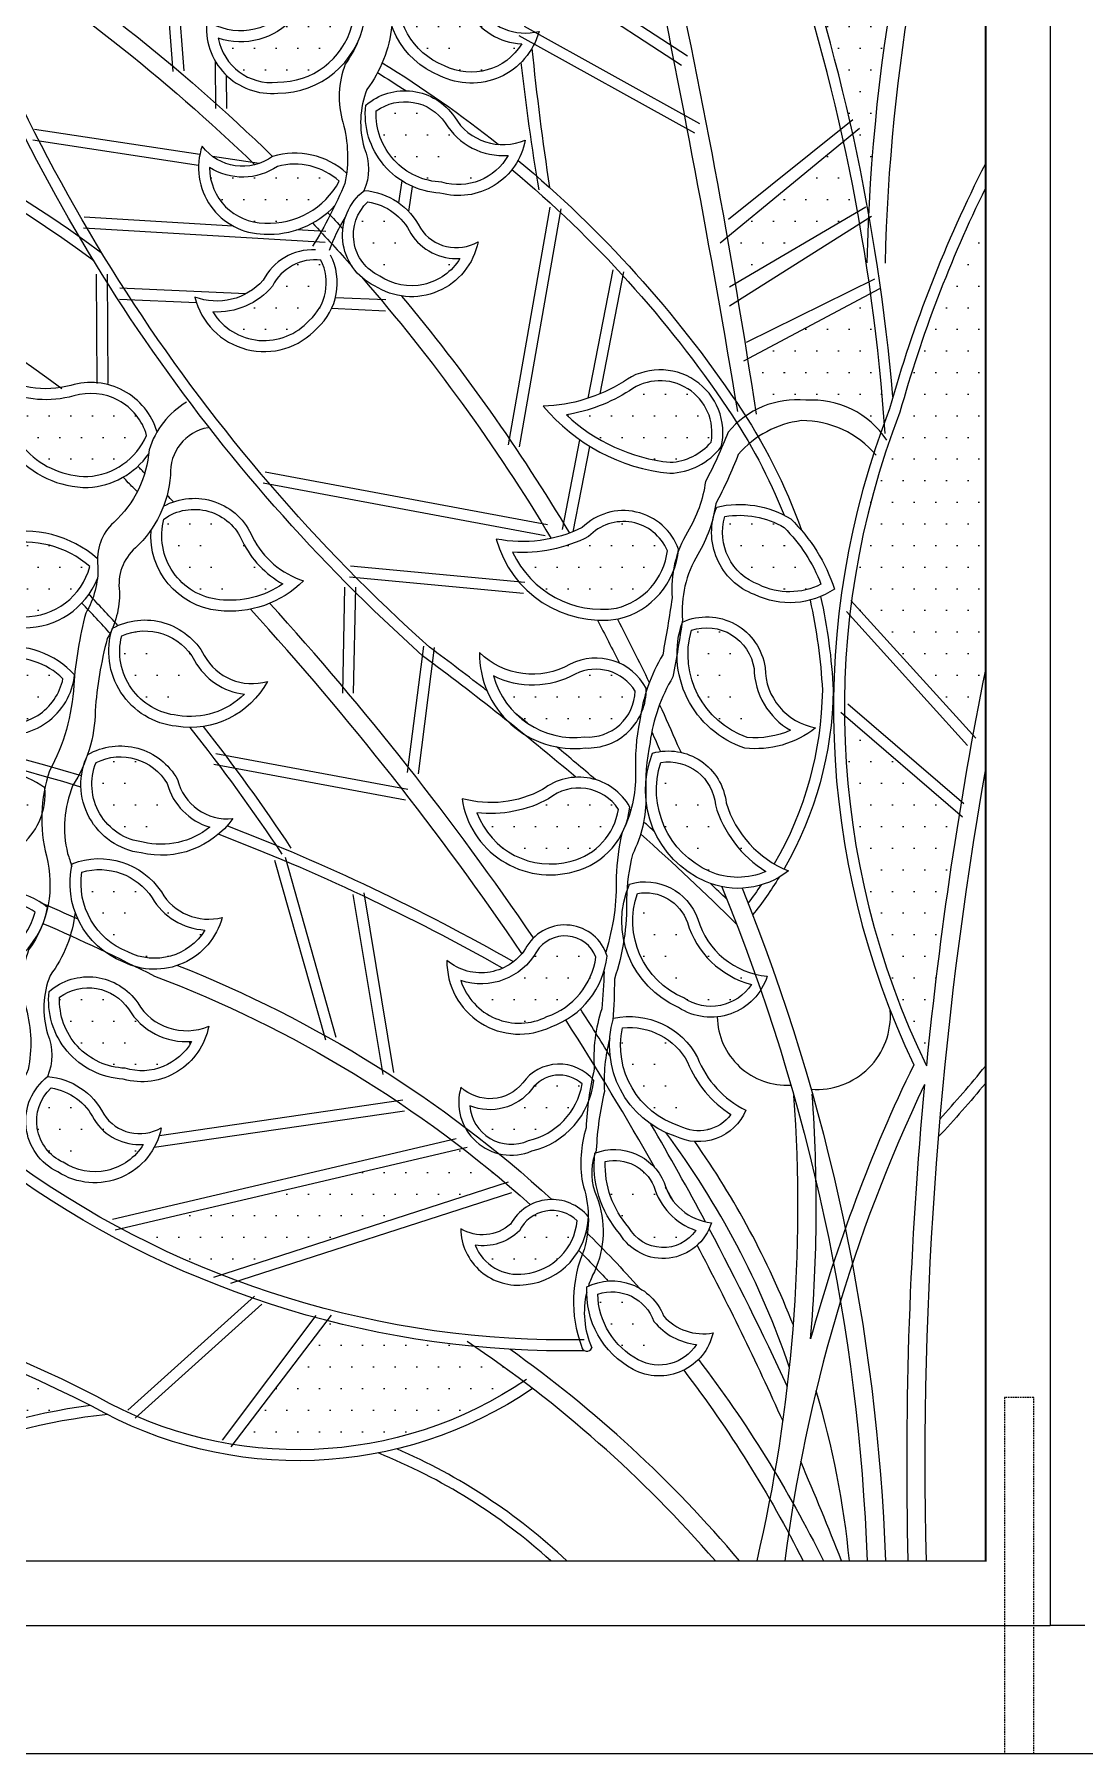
# Model space of a CAD drawing. Extents: x -6708 to 51378, y -17661 to 34250.
# Drawn here: x 28803 to 29622, y -17618 to -16276 of the extents above; entities that cross this region are included whole.
import ezdxf

# ---------------------------------------------------------------- set-up
doc = ezdxf.new("R2010")
doc.units = 0
doc.header["$LTSCALE"] = 5
doc.header["$MEASUREMENT"] = 0
doc.linetypes.add('HIDDEN', pattern=[0.375, 0.25, -0.125])
for name, color, linetype in [('0-BCA', 33, 'CONTINUOUS'), ('0-TEXT', 7, 'CONTINUOUS'), ('1', 1, 'CONTINUOUS'), ('GRILLES', 1, 'CONTINUOUS'), ('LEAF', 2, 'CONTINUOUS'), ('MET', 2, 'CONTINUOUS')]:
    doc.layers.add(name, color=color, linetype=linetype)
pattern_1 = [(0, (0, -13080.158), (8.4375, 16.875), [0, -16.875])]

msp = doc.modelspace()

# ---------------------------------------------------------------- hatches: boundary and pattern name
at = {"layer": 'LEAF'}
h = msp.add_hatch(dxfattribs=at)
h.set_pattern_fill('DOTS', color=2, scale=270, style=0)
h.set_pattern_definition(pattern_1)
edge = h.paths.add_edge_path()
edge.add_arc((29022, -16489.1), 37.7, 83.7001, 153.388)
edge.add_arc((28944.9, -16435.4), 56.9, 266.8717, 319.6358, ccw=False)
edge.add_arc((28981.9, -16467.5), 47.2, 211.668, 318.2817)
edge.add_arc((28991.3, -16469.5), 39.1, 311.373, 387.1284)
edge = h.paths.add_edge_path()
edge.add_arc((29005.6, -16429), 52.1, 48.0683, 104.8849)
edge.add_arc((28965, -16338.9), 48.1, 237.5857, 304.4375, ccw=False)
edge.add_arc((28982.5, -16379.7), 43.2, 179.8018, 269.7318)
edge.add_arc((28985.5, -16360.5), 62.5, 267.0489, 331.6073)
edge = h.paths.add_edge_path()
edge.add_arc((29021.2, -16313.4), 53.1, 56.5835, 108.0211)
edge.add_arc((28963.5, -16226.5), 55, 251.5592, 318.58, ccw=False)
edge.add_arc((28987.6, -16271), 42.2, 190.452, 276.2747)
edge.add_arc((28992.7, -16253), 59.9, 269.4844, 344.4637)
edge = h.paths.add_edge_path()
edge.add_arc((29016.5, -16228.2), 61.2, 57.2514, 102.574)
edge.add_arc((28978.5, -16129.1), 46.5, 230.9332, 302.0744, ccw=False)
edge.add_arc((29004.5, -16164.8), 55.3, 180.4216, 262.2935)
edge.add_arc((29005.9, -16176.8), 43.7, 258.3418, 360.069)
edge = h.paths.add_edge_path()
edge.add_arc((29031.1, -16129.6), 59.2, 46.1948, 97.2645)
edge.add_arc((28997.7, -16026.7), 51.2, 227.0025, 300.3537, ccw=False)
edge.add_arc((29016.2, -16067.5), 53.5, 176.3773, 271.8563)
edge.add_arc((29028.6, -16078), 44.3, 256.0551, 348.4641)
edge = h.paths.add_edge_path()
edge.add_arc((29042.4, -16057), 76.7, 48.7144, 102.3946)
edge.add_arc((29001.4, -15926.3), 60.9, 236.102, 293.7525, ccw=False)
edge.add_arc((29038.3, -15967.1), 71.6, 187.9087, 272.5982)
edge.add_arc((29042.1, -15985.9), 52.7, 269.4343, 345.1795)
edge = h.paths.add_edge_path()
edge.add_arc((29093.7, -15909.6), 45.4, 16.1729, 106.9423)
edge.add_arc((29058.7, -15786.9), 82.2, 245.5737, 285.3805, ccw=False)
edge.add_arc((29091.3, -15862.4), 66.6, 179.4008, 270.0504)
edge.add_arc((29087.9, -15875.1), 54, 273.6782, 336.167)
edge = h.paths.add_edge_path()
edge.add_arc((29174.5, -15995.4), 40.7, 22.3985, 125.4934, ccw=False)
edge.add_arc((29280, -15946.5), 75.6, 206.1634, 241.2471)
edge.add_arc((29202.1, -15952.2), 73.5, 263.8003, 304.4303, ccw=False)
edge.add_arc((29199.4, -15975.2), 50.3, 164.9944, 264.0057, ccw=False)
edge = h.paths.add_edge_path()
edge.add_arc((29135.8, -16093.9), 44.3, 28.4274, 114.0132, ccw=False)
edge.add_arc((29219.7, -16048), 51.3, 208.9206, 263.2513)
edge.add_arc((29171.4, -16056.6), 59.8, 260.5605, 314.9246, ccw=False)
edge.add_arc((29166.6, -16065.6), 50.3, 166.0342, 264.2614, ccw=False)
edge = h.paths.add_edge_path()
edge.add_arc((29116.8, -16190.3), 42.5, 30.6227, 116.3725, ccw=False)
edge.add_arc((29200.5, -16156), 48.8, 195.0987, 253.4701)
edge.add_arc((29148.7, -16155.7), 60.4, 256.3811, 308.8468, ccw=False)
edge.add_arc((29139.9, -16169.4), 45.3, 157.7467, 263.1709, ccw=False)
edge = h.paths.add_edge_path()
edge.add_arc((29100.5, -16285.4), 49.4, 33.7623, 106.1355, ccw=False)
edge.add_arc((29185.7, -16231.9), 51.2, 210.4754, 266.8903)
edge.add_arc((29143.5, -16258.9), 46.3, 243.0927, 328.485, ccw=False)
edge.add_arc((29143.8, -16246.4), 57.7, 171.4619, 248.3566, ccw=False)
edge = h.paths.add_edge_path()
edge.add_arc((29091.8, -16366.3), 38.2, 34.5987, 125.8005, ccw=False)
edge.add_arc((29168.4, -16317.4), 52.8, 211.0153, 274.3476)
edge.add_arc((29133.5, -16348.3), 44.5, 252.9637, 330.8273, ccw=False)
edge.add_arc((29122.4, -16337.9), 53, 177.1879, 267.9611, ccw=False)
edge = h.paths.add_edge_path()
edge.add_arc((29056, -16450.7), 44.9, 26.0518, 81.365, ccw=False)
edge.add_arc((29131.9, -16408.4), 42.1, 212.4048, 273.7728)
edge.add_arc((29096.8, -16427.4), 44.4, 236.267, 328.6817, ccw=False)
edge.add_arc((29086.9, -16432.2), 35.4, 133.0615, 245.3902, ccw=False)
h = msp.add_hatch(dxfattribs=at)
h.set_pattern_fill('DOTS', color=2, scale=270, style=0)
h.set_pattern_definition(pattern_1)
edge = h.paths.add_edge_path()
edge.add_arc((29290.9, -16586.4), 40.5, 349.4564, 486.1047)
edge.add_arc((29196.1, -16442.1), 132.2, 279.4366, 302.4222, ccw=False)
edge.add_arc((29313.2, -16471.3), 139.1, 226.7203, 263.9997)
edge.add_arc((29296.3, -16564.7), 45, 272.9482, 319.6312)
edge = h.paths.add_edge_path()
edge.add_arc((29262.3, -16693.1), 37.2, 22.7934, 136.8251)
edge.add_arc((29183.5, -16566), 114, 266.1712, 296.9481, ccw=False)
edge.add_arc((29245.6, -16647.3), 77, 204.9138, 278.3122)
edge.add_arc((29244, -16672.1), 53, 283.9043, 352.8287)
edge = h.paths.add_edge_path()
edge.add_arc((29240.8, -16807.1), 36, 31.5167, 116.5752)
edge.add_arc((29191.5, -16715.7), 67.9, 243.1801, 299.317, ccw=False)
edge.add_arc((29224, -16758.9), 65.6, 195.3511, 277.1196)
edge.add_arc((29234.4, -16787), 37.1, 266.5019, 357.986)
edge = h.paths.add_edge_path()
edge.add_arc((29227.4, -16901.1), 37.2, 33.5772, 129.0583)
edge.add_arc((29158.8, -16789.9), 93.9, 263.2993, 298.6937, ccw=False)
edge.add_arc((29205.1, -16862.1), 61, 200.1326, 285.6551)
edge.add_arc((29209.3, -16872.8), 49.6, 284.2872, 350.9936)
edge = h.paths.add_edge_path()
edge.add_arc((29216.5, -17005.4), 26, 21.2062, 148.3056)
edge.add_arc((29151.1, -16966.7), 50, 251.713, 330.0461, ccw=False)
edge.add_arc((29181, -16999.5), 47.9, 197.884, 296.7559)
edge.add_arc((29183.7, -16987.8), 57.6, 289.0626, 351.8732)
edge = h.paths.add_edge_path()
edge.add_arc((29212.2, -17114.3), 26.3, 47.2232, 145.2372)
edge.add_arc((29158.1, -17073.6), 41.4, 247.6489, 321.7172, ccw=False)
edge.add_arc((29174.8, -17109.4), 32.5, 184.3782, 294.1293)
edge.add_arc((29175.9, -17085.4), 55.1, 282.789, 350.0091)
edge = h.paths.add_edge_path()
edge.add_arc((29206.5, -17221.9), 28.3, 46.0188, 153.8544)
edge.add_arc((29152.3, -17179.9), 41.3, 261.925, 314.3271, ccw=False)
edge.add_arc((29180, -17207.2), 36.2, 202.0612, 278.3107)
edge.add_arc((29180.3, -17197.3), 46, 276.1583, 354.6451)
edge = h.paths.add_edge_path()
edge.add_arc((29253.2, -17292.1), 34.9, 19.6967, 108.4232, ccw=False)
edge.add_arc((29324.2, -17249.3), 49.1, 219.1292, 264.2471)
edge.add_arc((29290.1, -17279.8), 34.5, 241.8343, 327.7477, ccw=False)
edge.add_arc((29302, -17257.4), 59.8, 181.4565, 241.9269, ccw=False)
edge = h.paths.add_edge_path()
edge.add_arc((29255.1, -17188.2), 33.7, 23.5902, 102.133, ccw=False)
edge.add_arc((29335.7, -17160.3), 51.7, 196.2101, 250.8197)
edge.add_arc((29293.3, -17191.8), 30.8, 209.213, 325.6459, ccw=False)
edge.add_arc((29321.5, -17158.2), 73.5, 177.7251, 221.4271, ccw=False)
edge = h.paths.add_edge_path()
edge.add_arc((29266.6, -17102.8), 52.1, 28.6585, 95.708, ccw=False)
edge.add_arc((29392.2, -17046.2), 85.9, 201.6288, 237.6127)
edge.add_arc((29320.9, -17099.9), 31.5, 241.8738, 323.3942, ccw=False)
edge.add_arc((29325.9, -17064.8), 65.9, 167.8768, 252.4642, ccw=False)
edge = h.paths.add_edge_path()
edge.add_arc((29279.2, -16980.6), 35, 19.5907, 99.802, ccw=False)
edge.add_arc((29380, -16948.8), 70.7, 196.4995, 255.3301)
edge.add_arc((29330.6, -16996.8), 37.5, 235.49, 327.0875, ccw=False)
edge.add_arc((29334.8, -16967.6), 65.2, 160.7301, 247.0885, ccw=False)
edge = h.paths.add_edge_path()
edge.add_arc((29297.2, -16880.4), 37, 5.1905, 98.8334, ccw=False)
edge.add_arc((29422.2, -16851.1), 92, 196.4171, 237.961)
edge.add_arc((29351.6, -16878.4), 55.2, 246.5728, 293.3344, ccw=False)
edge.add_arc((29357.5, -16865.4), 69.5, 161.9662, 246.3022, ccw=False)
edge = h.paths.add_edge_path()
edge.add_arc((29327.2, -16776.2), 37.5, 8.7314, 108.5986, ccw=False)
edge.add_arc((29420.8, -16769.7), 56.5, 180.8889, 240.2649)
edge.add_arc((29365.4, -16757.9), 66.8, 264.3343, 294.1845, ccw=False)
edge.add_arc((29381.3, -16759.5), 68.6, 164.1519, 250.8683, ccw=False)
edge = h.paths.add_edge_path()
edge.add_arc((29352.6, -16719.9), 68.9, 59.4758, 99.2785, ccw=False)
edge.add_arc((29298.5, -16750.2), 126.4, 21.069, 45.2038, ccw=False)
edge.add_arc((29392, -16656.8), 53.9, 243.6316, 297.0168, ccw=False)
edge.add_arc((29382.9, -16664.4), 43.3, 163.1682, 249.9189, ccw=False)
h = msp.add_hatch(dxfattribs=at)
h.set_pattern_fill('DOTS', color=2, scale=270, style=0)
h.set_pattern_definition(pattern_1)
edge = h.paths.add_edge_path()
edge.add_arc((28758.5, -17120.6), 52.1, 48.4484, 104.8849)
edge.add_arc((28717.9, -17030.6), 48.1, 237.5857, 304.4375, ccw=False)
edge.add_arc((28735.3, -17071.4), 43.2, 179.8018, 269.7318)
edge.add_arc((28738.5, -17053), 61.6, 266.867, 332.3514)
edge = h.paths.add_edge_path()
edge.add_arc((28774, -17005), 53.1, 56.5835, 108.0211)
edge.add_arc((28716.3, -16918.1), 55, 251.5592, 318.58, ccw=False)
edge.add_arc((28740.4, -16962.6), 42.2, 190.452, 276.2747)
edge.add_arc((28745.6, -16944.6), 59.9, 269.4844, 344.4637)
edge = h.paths.add_edge_path()
edge.add_arc((28769.4, -16919.9), 61.2, 57.2514, 102.574)
edge.add_arc((28731.3, -16820.8), 46.5, 230.9332, 302.0744, ccw=False)
edge.add_arc((28757.4, -16856.5), 55.3, 180.4216, 262.2935)
edge.add_arc((28758.8, -16868.5), 43.7, 258.3418, 360.069)
edge = h.paths.add_edge_path()
edge.add_arc((28783.9, -16821.3), 59.2, 46.1948, 97.2645)
edge.add_arc((28750.5, -16718.3), 51.2, 227.0025, 300.3537, ccw=False)
edge.add_arc((28769, -16759.2), 53.5, 176.3773, 271.8563)
edge.add_arc((28781.5, -16769.7), 44.3, 256.0551, 348.4641)
edge = h.paths.add_edge_path()
edge.add_arc((28795.2, -16748.7), 76.7, 48.7144, 102.3946)
edge.add_arc((28754.2, -16618), 60.9, 236.102, 293.7525, ccw=False)
edge.add_arc((28791.2, -16658.7), 71.6, 187.9087, 272.5982)
edge.add_arc((28794.9, -16677.6), 52.7, 269.4343, 345.1795)
edge = h.paths.add_edge_path()
edge.add_arc((28846.6, -16601.3), 45.4, 16.1729, 106.9423)
edge.add_arc((28811.6, -16478.6), 82.2, 245.5737, 285.3805, ccw=False)
edge.add_arc((28844.2, -16554.1), 66.6, 179.4008, 270.0504)
edge.add_arc((28840.8, -16566.8), 54, 273.6782, 336.167)
edge = h.paths.add_edge_path()
edge.add_arc((28927.3, -16687), 40.7, 22.3985, 125.4934, ccw=False)
edge.add_arc((29032.8, -16638.2), 75.6, 206.1634, 241.2471)
edge.add_arc((28954.9, -16643.9), 73.5, 263.8003, 304.4303, ccw=False)
edge.add_arc((28952.2, -16666.9), 50.3, 164.9944, 264.0057, ccw=False)
edge = h.paths.add_edge_path()
edge.add_arc((28888.7, -16785.5), 44.3, 28.4274, 114.0132, ccw=False)
edge.add_arc((28972.5, -16739.6), 51.3, 208.9206, 263.2513)
edge.add_arc((28924.2, -16748.2), 59.8, 260.5605, 314.9246, ccw=False)
edge.add_arc((28919.5, -16757.2), 50.3, 166.0342, 264.2614, ccw=False)
edge = h.paths.add_edge_path()
edge.add_arc((28869.7, -16882), 42.5, 30.6227, 116.3725, ccw=False)
edge.add_arc((28953.4, -16847.6), 48.8, 195.0987, 253.4701)
edge.add_arc((28901.6, -16847.4), 60.4, 256.3811, 308.8468, ccw=False)
edge.add_arc((28892.7, -16861.1), 45.3, 157.7467, 263.1709, ccw=False)
edge = h.paths.add_edge_path()
edge.add_arc((28853.3, -16977), 49.4, 33.7623, 106.1355, ccw=False)
edge.add_arc((28938.5, -16923.6), 51.2, 210.4754, 266.8903)
edge.add_arc((28896.3, -16950.5), 46.3, 243.0927, 328.485, ccw=False)
edge.add_arc((28896.7, -16938.1), 57.7, 171.4619, 248.3566, ccw=False)
edge = h.paths.add_edge_path()
edge.add_arc((28844.6, -17057.9), 38.2, 34.5987, 125.8005, ccw=False)
edge.add_arc((28921.3, -17009), 52.8, 211.0153, 274.3476)
edge.add_arc((28886.4, -17040), 44.5, 252.9637, 330.8273, ccw=False)
edge.add_arc((28875.2, -17029.6), 53, 177.1879, 267.9611, ccw=False)
edge = h.paths.add_edge_path()
edge.add_arc((28808.9, -17142.4), 44.9, 26.0518, 81.365, ccw=False)
edge.add_arc((28884.8, -17100.1), 42.1, 212.4048, 273.7728)
edge.add_arc((28849.7, -17119.1), 44.4, 236.267, 328.6817, ccw=False)
edge.add_arc((28839.8, -17123.8), 35.4, 133.0615, 245.3902, ccw=False)
edge = h.paths.add_edge_path()
edge.add_arc((28772.5, -17178.7), 34.7, 87.1055, 154.7464)
edge.add_arc((28697.8, -17127.1), 56.9, 266.8717, 319.6358, ccw=False)
edge.add_arc((28734.8, -17159.1), 47.2, 211.668, 318.2817)
edge.add_arc((28744.1, -17161.2), 39.1, 311.373, 387.1284)
at = {"layer": 'MET'}
h = msp.add_hatch(dxfattribs=at)
h.set_pattern_fill('DOTS', color=1, scale=270, style=0)
h.set_pattern_definition(pattern_1)
h.paths.add_polyline_path([(29470, -16244.4), (29466.7, -16277.4), (29463.6, -16300.4), (29458.1, -16351.5), (29455.4, -16384.3), (29453.6, -16415.2), (29449.3, -16392.2), (29443.6, -16364.1), (29436.4, -16332), (29428.3, -16299.3), (29416.8, -16257.2), (29403.8, -16214.4), (29400.3, -16202), (29400.7, -16195.8)])
h = msp.add_hatch(dxfattribs=at)
h.set_pattern_fill('DOTS', color=1, scale=270, style=0)
h.set_pattern_definition(pattern_1)
h.paths.add_polyline_path([(29343.4, -16433.7, -0.001579), (29349.7, -16469.9), (29444.9, -16414, 0.00895), (29434, -16359.1)])
h = msp.add_hatch(dxfattribs=at)
h.set_pattern_fill('DOTS', color=1, scale=270, style=0)
h.set_pattern_definition(pattern_1)
h.paths.add_polyline_path([(29544.9, -16395.3, 0.045823), (29478, -16570.5, 0.059704), (29440.2, -16718), (29535, -16822.5, -0.004156), (29544.9, -16770.8)])
h.paths.add_polyline_path([(29498.7, -17080.7, -0.015646), (29524.3, -16884.3), (29434.7, -16807.3, 0.111071)])
h = msp.add_hatch(dxfattribs=at)
h.set_pattern_fill('DOTS', color=1, scale=270, style=0)
h.set_pattern_definition(pattern_1)
h.paths.add_polyline_path([(29463.1, -16586.1, -0.003126), (29465.9, -16578.5, 0.016198), (29455.2, -16477.8), (29359.4, -16528.8, -0.00173), (29365.6, -16568.6, -0.14498), (29404.5, -16561.2, -0.240931)])
h = msp.add_hatch(dxfattribs=at)
h.set_pattern_fill('DOTS', color=1, scale=270, style=0)
h.set_pattern_definition(pattern_1)
h.paths.add_polyline_path([(29170.2, -17172.1, 0.011341), (29137.1, -17145.3), (28870.3, -17207.8, 0.029206), (28948.4, -17243.8)])
h = msp.add_hatch(dxfattribs=at)
h.set_pattern_fill('DOTS', color=1, scale=270, style=0)
h.set_pattern_definition(pattern_1)
h.paths.add_polyline_path([(28437.6, -17467.1), (28589.9, -17467.1, -0.158879), (28846.3, -17345.9, 0.046261), (28652.9, -17268.7, 0.027133), (28546.6, -17269.7)])
h.paths.add_polyline_path([(28298.1, -17467.1), (28368.9, -17467.1), (28458.9, -17279.3, 0.012717), (28409.8, -17288.2)])
h = msp.add_hatch(dxfattribs=at)
h.set_pattern_fill('DOTS', color=1, scale=270, style=0)
h.set_pattern_definition(pattern_1)
h.paths.add_polyline_path([(29184.3, -17327.1, 0.012027), (29146.2, -17299.8, -0.03933), (29030.9, -17279.5), (28957.2, -17376.3, 0.189754)])

# ---------------------------------------------------------------- linework, layer by layer
at = {"layer": '0-BCA', "color": 3}
for p, q in [((29595.2, -15017.6), (29595.2, -17517.6)), ((29545.2, -15067.6), (29545.2, -17467.6)), ((29545.2, -15067.6), (29545.2, -17467.6)), ((29545.2, -15067.6), (29545.2, -17467.6)), ((27858.7, -17517.6), (29595.2, -17517.6)), ((27858.7, -17517.6), (29595.2, -17517.6))]:
    msp.add_line(p, q, dxfattribs=at)
at = {"layer": '0-BCA', "color": 5}
msp.add_line((26053.9, -17617.6), (33226.5, -17617.6), dxfattribs=at)
at = {"layer": '0-BCA', "color": 3}
msp.add_lwpolyline([(27908.7, -15544.2), (27908.7, -17467.1), (29544.7, -17467.1), (29545.2, -15067.6, 0.153284), (27908.7, -15544.2, 3.305213)], format="xyb", dxfattribs=at)
at = {"layer": '0-TEXT'}
msp.add_line((29622.2, -17517.6), (29595.2, -17517.6), dxfattribs=at)
at = {"layer": '1'}
for p, q in [((29312.2, -16292.7), (29181, -16206.9)), ((29307.5, -16299.8), (29176.3, -16214)), ((28911, -16304.5), (28905.1, -16227.4)), ((28919.5, -16303.9), (28913.6, -16226.8)), ((29317.9, -16352.8), (29180.8, -16276.8)), ((29322, -16345.3), (29185, -16269.3)), ((28944.2, -16333.4), (28944, -16296.9)), ((28952.8, -16333.3), (28952.6, -16307.7)), ((29344.2, -16419.8), (29441.3, -16342)), ((28930.7, -16377.8), (28801.3, -16358.1)), ((28931.8, -16369.3), (28802.6, -16349.7)), ((29337.7, -16438.4), (29446.6, -16348.7)), ((28978, -16376.3), (28941.6, -16370.8)), ((29087, -16407.1), (29089.5, -16390)), ((29094.7, -16413.8), (29097.6, -16394.3)), ((29172.7, -16596), (29205.1, -16410.4)), ((29181.1, -16597.5), (29213.6, -16411.8)), ((29345.1, -16472.6), (29451.4, -16410.2)), ((28957.8, -16425.2), (28841.5, -16418.3)), ((29345.1, -16487.4), (29455.9, -16417.5)), ((29029.5, -16438), (28841, -16426.8)), ((29030.1, -16429.5), (29007.2, -16428.1)), ((28851.6, -16548.1), (28851.1, -16462.7)), ((28860.2, -16548.1), (28859.6, -16462.7)), ((29234.7, -16559.6), (29254.2, -16459.3)), ((29244.1, -16556.1), (29262.6, -16461)), ((29358.4, -16515.9), (29458.5, -16466.3)), ((28967.5, -16478.1), (28869.3, -16473.8)), ((29356.2, -16530.5), (29462.3, -16474)), ((28929.1, -16485), (28868.9, -16482.4)), ((29076.6, -16491.5), (29034.5, -16489.6)), ((29076.9, -16482.9), (29037.5, -16481.2)), ((29214.7, -16662.1), (29228.3, -16592.1)), ((29223.1, -16663.8), (29236.1, -16597.2)), ((29201.3, -16666.9), (28981.2, -16625.8)), ((29202.9, -16658.5), (28982.8, -16617.4)), ((29049.2, -16690.3), (29185.2, -16703.2)), ((29043.2, -16789.7), (29044.8, -16707)), ((29048.4, -16698.9), (29184.4, -16711.7)), ((29051.7, -16789.9), (29053.4, -16707.2)), ((29537.2, -16825), (29439.6, -16717.4)), ((29530.8, -16830.7), (29436.4, -16726)), ((29093.8, -16851.8), (29106.4, -16753.1)), ((29102.3, -16852.8), (29114.9, -16754.2)), ((29527.9, -16876.1), (29437.5, -16798.4)), ((29526.9, -16886.5), (29431.9, -16804.9)), ((29093.9, -16864.9), (28944.2, -16837.1)), ((29092.3, -16873.3), (28942.6, -16845.5)), ((29029.9, -17060.8), (28990.2, -16920.4)), ((29038.1, -17058.5), (28998.5, -16918.1)), ((29051.2, -16947.1), (29074.5, -17087.4)), ((29059.7, -16945.7), (29082.9, -17086)), ((29090.2, -17107.6), (28900.1, -17135.3)), ((29091.4, -17116.1), (28896.1, -17144.5)), ((29131.7, -17137.8), (28863.6, -17200.6)), ((29140.4, -17144.5), (28865.6, -17209)), ((28942.6, -17245.7), (29172.7, -17171.3)), ((28955.8, -17250.3), (29175.3, -17179.5)), ((28974.4, -17260.4), (28875.6, -17349.5)), ((28980.1, -17266.7), (28881.3, -17355.8)), ((29022.3, -17275.6), (28949, -17372.9)), ((29034.2, -17275.3), (28955.9, -17378.1))]:
    msp.add_line(p, q, dxfattribs=at)
for points in [[(29156, -16788.2, 0.006045), (29111, -16754, -0.130076), (28726.2, -16168.3)], [(28752, -16184.4, -0.052544), (28988.4, -16370.8, -0.052544)], [(28744.4, -16196.4, -0.051598), (28974.6, -16377.3, -0.051598)], [(29225, -16855.4, 0.016374), (29105.5, -16760.6, -0.119753), (28737.1, -16224.2, -0.119753)], [(28824.1, -16552.2, 0.170445), (27954.6, -16284, 0.186759)], [(29053.1, -16285.2, -0.000041), (29053.3, -16285.2, -0.000041)], [(29048.6, -16292.5, -0.000171), (29049.2, -16292.8, -0.000171)], [(29070.3, -16305.4, -0.00731), (29092.5, -16319.5)], [(29074, -16297.7, -0.030606), (29164.8, -16361.5)], [(29175.3, -16381.1, -0.070262), (29343.6, -16567.7, -0.054639), (29387.6, -16650.8)], [(29180.1, -16373.9, -0.070527), (29350.7, -16563, -0.063802), (29401.2, -16662.7)], [(29544.7, -16376.6, 0.049757), (29469.9, -16567.8, 0.205998), (29488.8, -17079.9)], [(29544.7, -16395.7, 0.045699), (29478, -16570.5, 0.208179), (29498.7, -17080.7)], [(29019.6, -16422.8, -0.008032), (29050.4, -16456.5, -0.008032)], [(29031.4, -16414.6, -0.003035), (29043.3, -16427.3, -0.003035)], [(29058, -16465.2, -0.044351), (29205.9, -16669)], [(29089.1, -16479.8, -0.039524), (29220.1, -16664.9)], [(28898.3, -16585.8, 0.414967), (28831, -16549.6, -0.218355), (28770.4, -16539.6, 0.473511), (28844.5, -16629.3, 0.226882), (28891.8, -16603.1, 0.226882)], [(28921.4, -16562.7, 0.186863), (28892.1, -16599.8, -0.1907), (28864.6, -16656.5, 0.252134), (28852.2, -16690.8, -0.139232), (28842.7, -16727.3, 0.045981), (28833.3, -16783.6, -0.111), (28814.4, -16850.5, 0.144561), (28812, -16916.9, -0.22353), (28798.1, -16990.3, 0.165363), (28796.1, -17035.9, -0.118044), (28797.7, -17083.6, -0.036084), (28772.6, -17132.6, 0.597142)], [(29467.7, -16592.2, 0.269749), (29404.5, -16561.2, 0.249457), (29343.9, -16586.1, -0.03088), (29326.3, -16624.7, -0.100136), (29312.3, -16664.1, 0.158377), (29300.3, -16715.4, -0.008948), (29292.9, -16759.8, 0.100671), (29275, -16811.1, 0.062282), (29271.8, -16852.8, -0.120989), (29261.3, -16898.4, 0.052555), (29256.6, -16933.3, -0.083888), (29248.4, -16991.9, -0.083888)], [(28938.2, -16582.6, 0.378866), (28908.8, -16619.7, -0.1907), (28881.4, -16676.4, 0.252134), (28869, -16710.6, -0.139232), (28859.4, -16747.2, 0.045981), (28850, -16803.5, -0.140758), (28832.4, -16862.2, 0.155026), (28828.5, -16915, -0.026372), (28831.7, -16925, -0.026372)], [(29459.5, -16604.1, 0.22233), (29401.1, -16577.1, 0.184664), (29351.9, -16603.4, -0.03088), (29334.3, -16642, -0.100136), (29320.4, -16681.5, 0.158377), (29308.3, -16732.8, -0.008948), (29300.9, -16777.1, 0.100671), (29283, -16828.4, 0.062282), (29279.8, -16870.1, -0.120989), (29269.3, -16915.7, 0.052555), (29264.6, -16950.6, -0.089477), (29255.2, -17013, -0.01766), (29254.1, -17045, -0.01766)], [(28889.1, -16618.6, 0.000437), (28886.1, -16615.6, 0.000975), (28883.4, -16612.6, 0.000975)], [(28882.9, -16632.5, 0.001039), (28875.8, -16625.5, 0.001437), (28871.9, -16621.1, 0.001437)], [(28903.4, -16643.9, -0.446759), (28972.8, -16668, 0.203971), (29012.7, -16702.1, -0.225979), (28946.1, -16725.4, -0.405502), (28893.6, -16662.5, -0.405502)], [(28911.2, -16640.5, 0.000738), (28906.1, -16635.4)], [(28851.8, -16684.9, 0.242831), (28776.1, -16665.6, -0.358992), (28711.7, -16648.5, 0.464995), (28794.6, -16738.8, 0.308457), (28851.8, -16700.3, 0.308457)], [(29192.1, -16980.9, 0.03452), (28986.3, -16719.7)], [(29407.9, -16717.2, -0.041284), (29417.5, -16787.6, -0.127883), (29380, -16923.1)], [(29416.1, -16714.4, -0.04199), (29426, -16787.5, -0.127799), (29387.6, -16927)], [(29183.1, -16993, 0.03574), (28971.2, -16724.3)], [(29241.9, -16732.8, -0.006661), (29259.2, -16766.5, -0.006661)], [(29257.6, -16732, -0.009651), (29282.4, -16781.6, -0.009651)], [(29544.7, -16771.6, 0.024698), (29498.7, -17080.7)], [(29290.4, -16798.8, -0.005939), (29304.3, -16830, -0.001097), (29307.4, -16836.1)], [(29188.3, -16813.9, 0.001399), (29178.1, -16805.7)], [(29284.4, -16820, -0.00294), (29291.1, -16835.3)], [(29240.4, -16857.2, 0.004235), (29210.1, -16831.7)], [(29544.7, -16849, 0.049297), (29498.4, -17467.1)], [(29268, -16881.3, 0.000136), (29267, -16880.5, 0.000136)], [(29265, -16890.1, 0.00001), (29264.9, -16890, 0.00001)], [(29286.6, -16898, 0.001243), (29278, -16890.2, 0.001243)], [(29350.6, -16970.1, 0.011043), (29275.7, -16899.7)], [(29383.8, -16933.4, -0.031268), (29363.1, -16962.9, -0.031268)], [(29343, -16950.7, 0.001895), (29330.2, -16938.5)], [(29339, -16940.9, -0.088407), (29452.4, -17467.1, -0.080866)], [(29354.9, -16942.1, -0.087338), (29466.7, -17467.1, -0.079868)], [(29369.7, -16939.5, -0.015546), (29359.5, -16953.6, -0.015546)], [(28807.4, -16953.1, -0.004642), (28836.6, -16966.1)], [(28834.3, -16960.7, -0.135711), (28814.8, -17010.2, 0.165363), (28812.8, -17055.7, -0.206922), (28812.7, -17089.3, -0.206922)], [(28809.3, -16969.5, -0.014124), (28896.4, -17010.7, -0.092106), (29189.7, -17189.2, -0.092106)], [(28914.3, -17002.3, -0.091065), (29206.5, -17185.1, -0.091065)], [(29247.1, -17007.1, -0.015982), (29245.4, -17036.1, 0.097925), (29239.5, -17083.4, 0.050393), (29233.1, -17129.1, 0.112896), (29230.2, -17171.9, -0.1518), (29231.6, -17224.2, 0.192061), (29229.5, -17299.6)], [(29251.9, -17073.1, 0.004506), (29228.7, -17036.3)], [(29286.7, -17160.1, 0.014038), (29217.3, -17044.9)], [(29251.6, -17059.3, 0.085163), (29247.5, -17100.7, 0.050393), (29241.1, -17146.4, 0.013617), (29240.2, -17148.7, 0.013617)], [(29497.2, -17095.2, 0.029416), (29484.2, -17467.1, 0.025789)], [(29496.8, -17096.2, 0.000263), (29497.1, -17096.8)], [(29544.7, -17094.5, -0.014853), (29508, -17136.2)], [(29326.2, -17202.4, 0.009049), (29283.7, -17126.2)], [(29239.9, -17149.7, 0.189984), (29241.5, -17183.1, -0.197948), (29239.6, -17241.5, 0.044341), (29234.9, -17252.6, 0.044341)], [(29231.5, -17294.5, -0.160124), (28791.8, -17159.4, -0.160124)], [(29231.7, -17303.1, -0.158331), (28791.1, -17169.4, -0.158331)], [(29301.4, -17186.5, 0.001327), (29295.2, -17175.4, 0.001327)], [(29186.5, -17325.6, -0.286034), (28851.4, -17338.9, 0.213763), (27923.3, -17290.4, 0.16057)], [(29233.2, -17210.5, -0.015852), (29274.9, -17254.4, -0.015852)], [(29390.2, -17331.2, 0.014268), (29329.2, -17207.9)], [(29191.3, -17332.7, -0.285875), (28847.3, -17346.4, 0.214668), (27922.6, -17299.9, 0.160848)], [(29227.4, -17224.8, -0.008815), (29250.4, -17248.7, -0.008815)], [(29386.8, -17358.2, 0.015937), (29319.8, -17220.8)], [(29233.6, -17257.3, 0.164815), (29237.6, -17300.8)], [(29320.8, -17310, -0.048571), (29418.3, -17467.1, -0.034953)], [(29309.3, -17318.3, -0.046788), (29402.4, -17467.1, -0.032906)], [(29432.4, -17467.1, 0.008738), (29400.6, -17389.6)]]:
    msp.add_lwpolyline(points, format="xyb", dxfattribs=at)
at = {"layer": '1', "elevation": 0}
for points in [[(29079.2, -16231.4, -0.353852), (29148.8, -16253.3, 0.336315), (29196.4, -16273.2, -0.473401), (29119, -16307.9, -0.369671)], [(29086.7, -16237.9, -0.326721), (29141.5, -16257.9, 0.251251), (29182.9, -16283, -0.39085), (29122.5, -16300.1, -0.3487)], [(29060, -16265.4, 0.265182), (28999.7, -16255.5, -0.39236), (28937.2, -16264.7, 0.481), (28992.6, -16321.4, 0.361947)], [(29050.4, -16269, 0.228285), (29004.7, -16262.8, -0.301065), (28946.1, -16278.6, 0.393018), (28992.2, -16312.9, 0.339354)], [(29061.2, -16330.9, -0.448313), (29130.4, -16340, 0.375465), (29185.7, -16358.1, -0.441065), (29119.1, -16399.4, -0.431955)], [(29069.4, -16335.3, -0.420371), (29123.2, -16344.6, 0.283595), (29172.4, -16370, -0.353449), (29120.5, -16390.9, -0.418172)], [(29060.1, -16397.4, -0.263581), (29103.8, -16426.8, 0.398737), (29148.8, -16437.5, -0.531899), (29068, -16471.8, -0.558843)], [(29062.8, -16406.3, -0.246148), (29096.4, -16431, 0.274357), (29134.7, -16450.5, -0.426612), (29072.2, -16464.3, -0.53355)]]:
    msp.add_lwpolyline(points, format="xyb", close=True, dxfattribs=at)
for points in [[(29081.5, -16269, -0.135711), (29062, -16318.6, 0.165363), (29060, -16364.1, -0.206922), (29059.8, -16397.6, -0.206922)], [(29055.1, -16281.2, -0.057193), (29045.2, -16298.7, 0.165363), (29043.3, -16344.2, -0.118044), (29044.9, -16392, -0.036084), (29019.7, -16441)], [(29046.2, -16383.8, 0.260156), (28988.5, -16370.8, -0.410248), (28933.5, -16362.8, 0.512348), (28982, -16431.5, 0.222218), (29037.1, -16409.1, 0.452913)], [(29040.5, -16390.2, 0.253116), (28992.3, -16378.6, -0.30026), (28939.3, -16379.5, 0.413856), (28982.3, -16422.9, 0.289384), (29040.5, -16390.2, 0.223008)], [(29045.2, -16418.3, 0.053935), (29032.6, -16444.3)], [(29021.9, -16443.8, 0.296191), (28981.1, -16467.5, -0.311183), (28927.8, -16480.6, 0.601436), (29023.2, -16504.9, 0.340085), (29033.7, -16447.8, 1.078008)], [(29026.1, -16451.7, 0.313802), (28988.3, -16472.2, -0.234383), (28941.8, -16492.2, 0.501929), (29017.1, -16498.8, 0.343134), (29026.1, -16451.7, 0.343134)]]:
    msp.add_lwpolyline(points, format="xyb", dxfattribs=at)
at = {"layer": '1'}
for points in [[(29338.6, -16597.6, 0.693512), (29262.2, -16546.7, -0.134591), (29199.7, -16565.7, 0.196581), (29298.4, -16618.2, 0.220919)], [(29330.7, -16593.8, 0.678632), (29267, -16553.7, -0.100632), (29217.8, -16572.6, 0.164112), (29298.7, -16609.6, 0.206557)], [(28890.2, -16588.6, 0.418152), (28833.3, -16557.8, -0.175458), (28777.6, -16553.4, 0.417538), (28844.2, -16620.7, 0.279623)], [(28903.7, -16653.9, -0.482854), (28965, -16671.5, 0.154289), (28996.5, -16704.5, -0.179163), (28947, -16716.9, -0.461066)], [(29305.3, -16677.5, 0.548134), (29230, -16660.6, -0.16447), (29163, -16669.5, 0.381849), (29258.4, -16731.9, 0.322068)], [(29335.1, -16644.5, -0.196169), (29392.8, -16653.7, -0.121333), (29426.9, -16708.6, -0.267544), (29364.6, -16712.9, -0.424854)], [(29341.5, -16651.9, -0.175439), (29387.6, -16660.5, -0.105699), (29416.4, -16704.8, -0.237244), (29368, -16705.1, -0.397699)], [(29296.6, -16678.7, 0.543135), (29235.1, -16667.6, -0.135102), (29175.8, -16679.8, 0.331679), (29256.8, -16723.5, 0.310147)], [(28845.8, -16691, 0.238603), (28778.8, -16673.8, -0.256991), (28720.3, -16668.6, 0.38732), (28794.4, -16730.2, 0.343085)], [(28863.5, -16739.1, -0.414303), (28935.1, -16760.3, 0.350219), (28984.4, -16780.7, -0.319457), (28913.3, -16815.7, -0.476626)], [(29308.3, -16734.3, -0.500179), (29372.8, -16769.9, 0.361189), (29412.2, -16816.9, -0.198244), (29356.9, -16832.7, -0.417673)], [(28834, -16775.6, 0.251803), (28773.5, -16754.3, -0.458485), (28711.6, -16735.7, 0.537347), (28769.9, -16821.3, 0.446147)], [(28870.7, -16745.1, -0.391824), (28927.6, -16764.4, 0.241606), (28966.5, -16790.6, -0.24176), (28914.4, -16807.2, -0.456924)], [(29315.3, -16740.7, -0.465603), (29364.2, -16770.6, 0.265033), (29392.7, -16818.8, -0.130987), (29358.8, -16824.3, -0.397526)], [(28824.9, -16778.5, 0.226597), (28776.4, -16762.5, -0.33145), (28715.6, -16755.8, 0.442508), (28770.8, -16812.7, 0.426582)], [(29280.1, -16786, 0.407265), (29220.7, -16767.3, -0.334187), (29149.9, -16758.1, 0.451391), (29232.5, -16832.6, 0.43311)], [(29271.5, -16788.3, 0.389173), (29224.7, -16774.9, -0.249963), (29160.8, -16776.3, 0.372734), (29232.2, -16824, 0.421821)], [(28810.8, -16863.8, 0.223258), (28752.6, -16852.2, -0.465813), (28696.7, -16836.3, 0.46848), (28748.5, -16919.7, 0.501171)], [(28844.2, -16837.8, -0.418208), (28914.2, -16857.1, 0.375782), (28957.5, -16887.7, -0.303142), (28885.8, -16914.5, -0.511006)], [(28850.8, -16843.9, -0.39265), (28906.2, -16860.4, 0.260347), (28939.5, -16894.4, -0.23301), (28887.4, -16906.1, -0.495449)], [(29285, -16836.6, -0.461543), (29342.4, -16875.4, 0.22665), (29391, -16928.5, -0.275832), (29326.2, -16936.9, -0.404152)], [(29267.2, -16878.7, 0.458959), (29199.2, -16865.1, -0.192137), (29136.3, -16872.2, 0.451828), (29223.8, -16929.1, 0.314399)], [(29291.5, -16843.9, -0.432961), (29334, -16877.1, 0.183281), (29373.4, -16929.1, -0.206915), (29329.6, -16929, -0.385547)], [(29258.4, -16880.5, 0.442519), (29203.9, -16872.2, -0.155677), (29147.9, -16883.1, 0.391506), (29221.6, -16920.9, 0.299569)], [(28832.1, -16923, -0.353852), (28901.7, -16945, 0.336315), (28949.2, -16964.9, -0.473401), (28871.9, -16999.6, -0.369671)], [(28839.6, -16929.5, -0.326721), (28894.4, -16949.5, 0.251251), (28935.7, -16974.7, -0.39085), (28875.4, -16991.8, -0.3487)], [(28812.9, -16957.1, 0.265182), (28752.5, -16947.2, -0.39236), (28690.1, -16956.4, 0.481), (28745.4, -17013.1, 0.361947)], [(29266.9, -16938.8, -0.399739), (29320.3, -16966.2, 0.308794), (29374.5, -17010.7, -0.497927), (29305.3, -17035.2, -0.411249)], [(29273.2, -16946.1, -0.365015), (29312.2, -16968.8, 0.262488), (29362.1, -17017.2, -0.422404), (29309.4, -17027.7, -0.395718)], [(28803.3, -16960.7, 0.228285), (28757.6, -16954.5, -0.301065), (28699, -16970.3, 0.393018), (28745, -17004.5, 0.339354)], [(29249.5, -16995, 0.644225), (29187, -16987.3, -0.466611), (29124.5, -16998.5, 0.560733), (29205.9, -17050.2, 0.28756)], [(29240.8, -16995.9, 0.619419), (29194.4, -16991.7, -0.355755), (29135.4, -17014.2, 0.460328), (29202.6, -17042.3, 0.281137)], [(28814.1, -17022.6, -0.448313), (28883.2, -17031.6, 0.375465), (28938.6, -17049.8, -0.441065), (28871.9, -17091.1, -0.431955)], [(28822.3, -17027, -0.420371), (28876, -17036.3, 0.283595), (28925.3, -17061.7, -0.353449), (28873.4, -17082.6, -0.418172)], [(29254.6, -17043.4, -0.33136), (29320.1, -17074.2, 0.186911), (29357.8, -17115.4, -0.435587), (29302.7, -17135.6, -0.407127)], [(29261.5, -17051, -0.301201), (29312.3, -17077.8, 0.158313), (29346.2, -17118.7, -0.371501), (29306.1, -17127.7, -0.386808)], [(29239.1, -17092.1, 0.494509), (29183.7, -17094.1, -0.439154), (29135.5, -17097.4, 0.636382), (29190.8, -17147.2, 0.317352)], [(28812.9, -17089.1, -0.263581), (28856.7, -17118.5, 0.398737), (28901.6, -17129.1, -0.531899), (28820.9, -17163.5, -0.558843)], [(29230.1, -17094.9, 0.4558), (29190.6, -17099.2, -0.334927), (29142.4, -17111.9, 0.519187), (29188.1, -17139.1, 0.302013)], [(28815.6, -17098, -0.246148), (28849.2, -17122.7, 0.274357), (28887.6, -17142.1, -0.426612), (28825, -17156, -0.53355)], [(29240, -17148.8, -0.40531), (29294.1, -17171.9, 0.306295), (29330.9, -17203.2, -0.652669), (29259.4, -17211.8, -0.209826)], [(29248.1, -17155.3, -0.356786), (29286, -17174.7, 0.242894), (29318.7, -17209.2, -0.556781), (29266.4, -17206.8, -0.193031)], [(29234.9, -17198.5, 0.529954), (29174.2, -17204.2, -0.331441), (29135.3, -17207.9, 0.451642), (29186.3, -17251.5, 0.376142)], [(29226.1, -17201.6, 0.508622), (29181.1, -17209.5, -0.232717), (29146.5, -17220.8, 0.345546), (29185.2, -17243.1, 0.356511)], [(29233.8, -17253.2, -0.438946), (29293.6, -17275.9, 0.269356), (29332.2, -17289.1, -0.496727), (29269.8, -17317.7, -0.293647)], [(29242.2, -17258.9, -0.407719), (29286.1, -17280.3, 0.199447), (29319.3, -17298.2, -0.393474), (29273.8, -17310.2, -0.270151)]]:
    msp.add_lwpolyline(points, format="xyb", close=True, dxfattribs=at)
for centre, radius, start, end in [((27907.6, -16692.2), 1570.6, 4.8795, 34.6344), ((19799.5, -18166.1), 9684.5, 9.48644, 14.00803), ((27906.2, -16693.3), 1563.9, 3.8895, 34.3181), ((23614, -17444.1), 5817.8, 8.62, 16.29017), ((30944.3, -16487.8), 1492.5, 159.6794, 178.6991), ((30944.3, -16487.8), 1478.2, 161.229, 178.6991), ((28234.3, -17281.8), 1040.8, 53.4077, 108.1301), ((28232.8, -17286.8), 1037.3, 53.5542, 107.088), ((31237.9, -16081.5), 2057.3, 185.7194, 188.7695), ((30898.7, -16109), 1726.7, 186.2664, 189.6014), ((27811.9, -17699.2), 1419.9, 42.2944, 43.6319), ((27811.9, -17699.2), 1428.5, 42.3419, 43.6759), ((28363.3, -18423.9), 1640.1, 73.1302, 106.0932), ((28363.3, -18423.9), 1631.6, 73.0534, 106.18), ((27811.9, -17699.2), 1419.9, 33.502, 38.4301), ((27811.9, -17699.2), 1428.5, 33.502, 38.1978), ((28363.3, -18423.9), 1640.1, 60.2798, 68.93), ((28363.3, -18423.9), 1631.6, 60.4488, 69.0681), ((29389.8, -17041.6), 54.3, 180.978, 273.3208), ((29413.2, -17041.7), 57.4, 265.535, 4.2056), ((30604.6, -17621.8), 1240.4, 154.0957, 164.6678), ((28825.1, -16496.8), 926.9, 317.556, 320.9269), ((30604.6, -17621.8), 1226.2, 154.5666, 172.7529), ((28183.5, -17190.5), 1214.9, 346.8401, 4.089), ((28183.5, -17190.5), 1229.2, 355.1798, 4.089), ((28760.2, -17531.2), 667.2, 18.7749, 36.6751), ((28760.2, -17531.2), 681.4, 21.3473, 35.0489), ((28597.9, -18104.7), 973.8, 40.8958, 56.1429), ((28615.2, -18087.9), 964.1, 40.0827, 54.6093), ((29233.7, -17299.4), 4.17, 181.9823, 340.7538), ((28760.2, -17531.2), 681.4, 5.3969, 16.7854), ((28904, -17799.8), 457.5, 97.2343, 133.3555), ((28904, -17799.8), 449, 95.6343, 132.1861), ((28904, -17799.8), 449, 47.8139, 68.194), ((28904, -17799.8), 457.5, 46.6445, 66.6468)]:
    msp.add_arc(centre, radius, start, end, dxfattribs=at)
at = {"layer": 'GRILLES', "linetype": 'HIDDEN'}
msp.add_lwpolyline([(29559.6, -17617.6), (29582.4, -17617.6), (29582.4, -17339.5), (29559.6, -17339.5)], close=True, dxfattribs=at)

doc.saveas('drawing.dxf')
